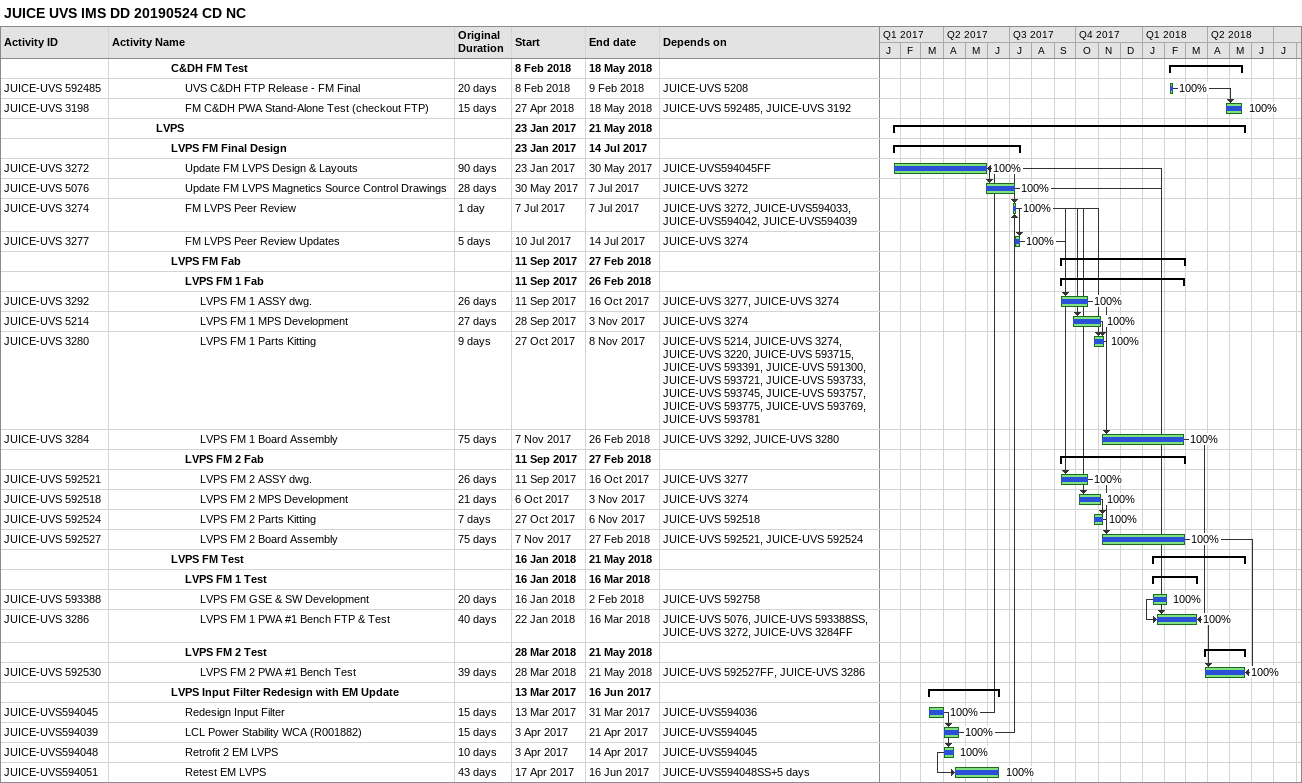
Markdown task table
JUICE UVS IMS DD 20190524 CD NC

| ID | Level | Task | Original duration | Start | Finish | Predecessors | % complete |
|---|---|---|---|---|---|---|---|
|  | 5 | **C&DH FM Test** |  | 2018-02-08 | 2018-05-18 |  |  |
| JUICE-UVS 592485 | 6 | UVS C&DH FTP Release - FM Final | 20d | 2018-02-08 | 2018-02-09 | JUICE-UVS 5208 | 100 |
| JUICE-UVS 3198 | 6 | FM C&DH PWA Stand-Alone Test (checkout FTP) | 15d | 2018-04-27 | 2018-05-18 | JUICE-UVS 592485, JUICE-UVS 3192 | 100 |
|  | 4 | **LVPS** |  | 2017-01-23 | 2018-05-21 |  |  |
|  | 5 | **LVPS FM Final Design** |  | 2017-01-23 | 2017-07-14 |  |  |
| JUICE-UVS 3272 | 6 | Update FM LVPS Design & Layouts | 90d | 2017-01-23 | 2017-05-30 | JUICE-UVS594045FF | 100 |
| JUICE-UVS 5076 | 6 | Update FM LVPS Magnetics Source Control Drawings | 28d | 2017-05-30 | 2017-07-07 | JUICE-UVS 3272 | 100 |
| JUICE-UVS 3274 | 6 | FM LVPS Peer Review | 1d | 2017-07-07 | 2017-07-07 | JUICE-UVS 3272, JUICE-UVS594033, JUICE-UVS594042, JUICE-UVS594039 | 100 |
| JUICE-UVS 3277 | 6 | FM LVPS Peer Review Updates | 5d | 2017-07-10 | 2017-07-14 | JUICE-UVS 3274 | 100 |
|  | 5 | **LVPS FM Fab** |  | 2017-09-11 | 2018-02-27 |  |  |
|  | 6 | **LVPS FM 1 Fab** |  | 2017-09-11 | 2018-02-26 |  |  |
| JUICE-UVS 3292 | 7 | LVPS FM 1 ASSY dwg. | 26d | 2017-09-11 | 2017-10-16 | JUICE-UVS 3277, JUICE-UVS 3274 | 100 |
| JUICE-UVS 5214 | 7 | LVPS FM 1 MPS Development | 27d | 2017-09-28 | 2017-11-03 | JUICE-UVS 3274 | 100 |
| JUICE-UVS 3280 | 7 | LVPS FM 1 Parts Kitting | 9d | 2017-10-27 | 2017-11-08 | JUICE-UVS 5214, JUICE-UVS 3274, JUICE-UVS 3220, JUICE-UVS 593715, JUICE-UVS 593391, JUICE-UVS 591300, JUICE-UVS 593721, JUICE-UVS 593733, JUICE-UVS 593745, JUICE-UVS 593757, JUICE-UVS 593775, JUICE-UVS 593769, JUICE-UVS 593781 | 100 |
| JUICE-UVS 3284 | 7 | LVPS FM 1 Board Assembly | 75d | 2017-11-07 | 2018-02-26 | JUICE-UVS 3292, JUICE-UVS 3280 | 100 |
|  | 6 | **LVPS FM 2 Fab** |  | 2017-09-11 | 2018-02-27 |  |  |
| JUICE-UVS 592521 | 7 | LVPS FM 2 ASSY dwg. | 26d | 2017-09-11 | 2017-10-16 | JUICE-UVS 3277 | 100 |
| JUICE-UVS 592518 | 7 | LVPS FM 2 MPS Development | 21d | 2017-10-06 | 2017-11-03 | JUICE-UVS 3274 | 100 |
| JUICE-UVS 592524 | 7 | LVPS FM 2 Parts Kitting | 7d | 2017-10-27 | 2017-11-06 | JUICE-UVS 592518 | 100 |
| JUICE-UVS 592527 | 7 | LVPS FM 2 Board Assembly | 75d | 2017-11-07 | 2018-02-27 | JUICE-UVS 592521, JUICE-UVS 592524 | 100 |
|  | 5 | **LVPS FM Test** |  | 2018-01-16 | 2018-05-21 |  |  |
|  | 6 | **LVPS FM 1 Test** |  | 2018-01-16 | 2018-03-16 |  |  |
| JUICE-UVS 593388 | 7 | LVPS FM GSE & SW Development | 20d | 2018-01-16 | 2018-02-02 | JUICE-UVS 592758 | 100 |
| JUICE-UVS 3286 | 7 | LVPS FM 1 PWA #1 Bench FTP & Test | 40d | 2018-01-22 | 2018-03-16 | JUICE-UVS 5076, JUICE-UVS 593388SS, JUICE-UVS 3272, JUICE-UVS 3284FF | 100 |
|  | 6 | **LVPS FM 2 Test** |  | 2018-03-28 | 2018-05-21 |  |  |
| JUICE-UVS 592530 | 7 | LVPS FM 2 PWA #1 Bench Test | 39d | 2018-03-28 | 2018-05-21 | JUICE-UVS 592527FF, JUICE-UVS 3286 | 100 |
|  | 5 | **LVPS Input Filter Redesign with EM Update** |  | 2017-03-13 | 2017-06-16 |  |  |
| JUICE-UVS594045 | 6 | Redesign Input Filter | 15d | 2017-03-13 | 2017-03-31 | JUICE-UVS594036 | 100 |
| JUICE-UVS594039 | 6 | LCL Power Stability WCA (R001882) | 15d | 2017-04-03 | 2017-04-21 | JUICE-UVS594045 | 100 |
| JUICE-UVS594048 | 6 | Retrofit 2 EM LVPS | 10d | 2017-04-03 | 2017-04-14 | JUICE-UVS594045 | 100 |
| JUICE-UVS594051 | 6 | Retest EM LVPS | 43d | 2017-04-17 | 2017-06-16 | JUICE-UVS594048SS+5d | 100 |
